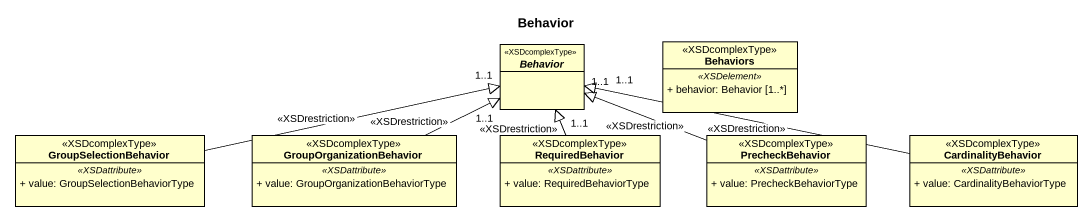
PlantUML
@startuml
title Behavior
hide circle
hide empty members
skinparam classAttributeIconSize 0
class Behaviors <<XSDcomplexType>> {
  .. <<XSDelement>> ..
  + behavior: Behavior [1..*]
}
abstract class Behavior <<XSDcomplexType>>
class GroupSelectionBehavior <<XSDcomplexType>> {
  .. <<XSDattribute>> ..
  + value: GroupSelectionBehaviorType
}
class GroupOrganizationBehavior <<XSDcomplexType>> {
  .. <<XSDattribute>> ..
  + value: GroupOrganizationBehaviorType
}
class RequiredBehavior <<XSDcomplexType>> {
  .. <<XSDattribute>> ..
  + value: RequiredBehaviorType
}
class PrecheckBehavior <<XSDcomplexType>> {
  .. <<XSDattribute>> ..
  + value: PrecheckBehaviorType
}
class CardinalityBehavior <<XSDcomplexType>> {
  .. <<XSDattribute>> ..
  + value: CardinalityBehaviorType
}
GroupSelectionBehavior -right-|> "1..1" Behavior : <<XSDrestriction>>
GroupOrganizationBehavior -right-|> "1..1" Behavior : <<XSDrestriction>>
RequiredBehavior -up-|> "1..1" Behavior : <<XSDrestriction>>
PrecheckBehavior -left-|> "1..1" Behavior : <<XSDrestriction>>
CardinalityBehavior -left-|> "1..1" Behavior : <<XSDrestriction>>
@enduml
